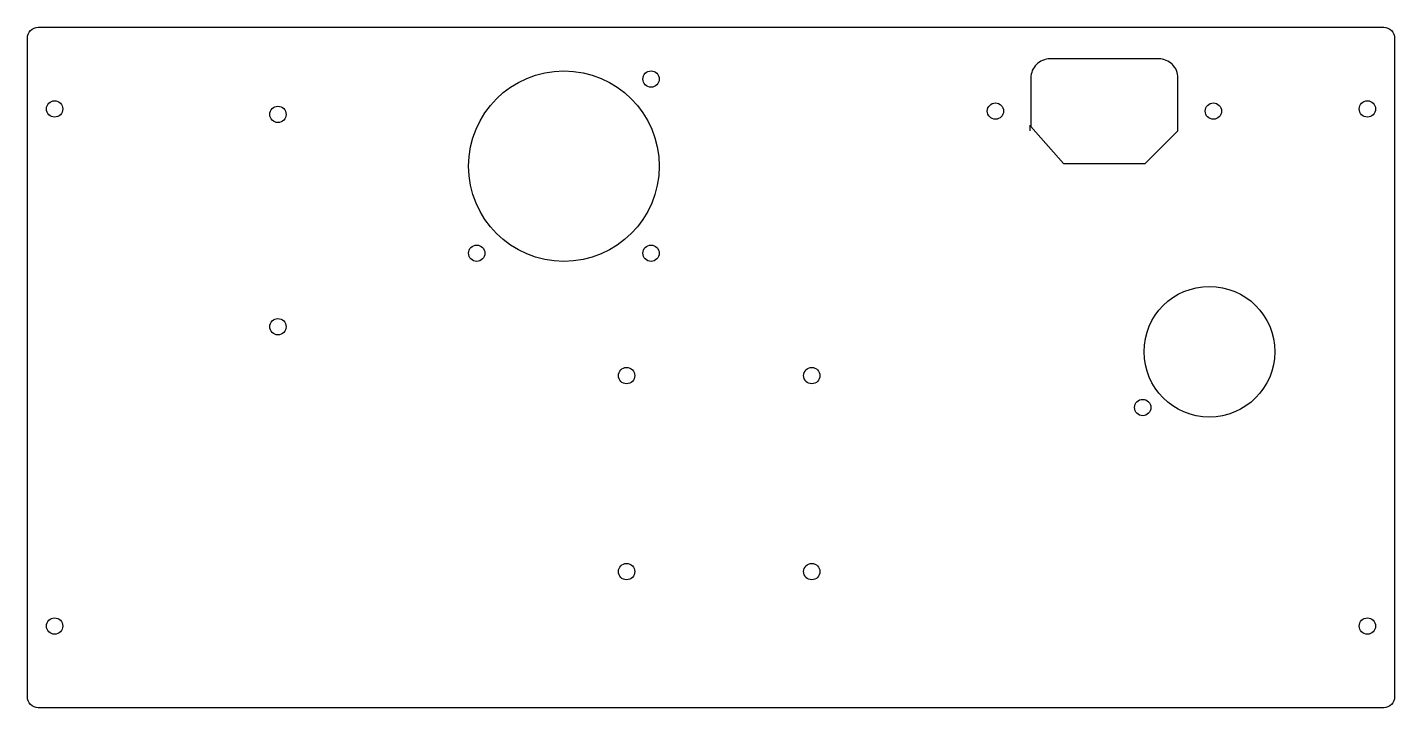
# Model space of a CAD drawing. Header units: millimetres. Extents: x 0 to 251, y -125 to 0.
import ezdxf

# ---------------------------------------------------------------- set-up
doc = ezdxf.new("R2010")
doc.units = ezdxf.units.MM
doc.layers.get('0').update_dxf_attribs({"linetype": 'CONTINUOUS'})

msp = doc.modelspace()

# ---------------------------------------------------------------- linework, layer by layer
msp.add_line((184, -18), (184, -19))
for points in [[(2, 0), (249, 0, -0.414214), (251, -2), (251, -123, -0.414214), (249, -125), (2, -125, -0.414214), (0, -123), (0, -2, -0.414214)], [(190.22, -25), (205.22, -25), (211.22, -19), (211.22, -9.3, 0.414214), (207.72, -5.8), (187.72, -5.8, 0.414214), (184.22, -9.3), (184.22, -18.25)]]:
    msp.add_lwpolyline(points, format="xyb", close=True)
for centre, radius in [((98.5, -25.5), 17.5), ((114.5, -9.5), 1.5), ((5, -15), 1.5), ((46, -16), 1.5), ((177.72, -15.4), 1.5), ((217.72, -15.4), 1.5), ((246, -15), 1.5), ((82.5, -41.5), 1.5), ((114.5, -41.5), 1.5), ((217, -59.6), 12), ((46, -55), 1.5), ((110, -64), 1.5), ((144, -64), 1.5), ((204.75, -69.85), 1.5), ((110, -100), 1.5), ((144, -100), 1.5), ((5, -110), 1.5), ((246, -110), 1.5)]:
    msp.add_circle(centre, radius)

doc.saveas('drawing.dxf')
